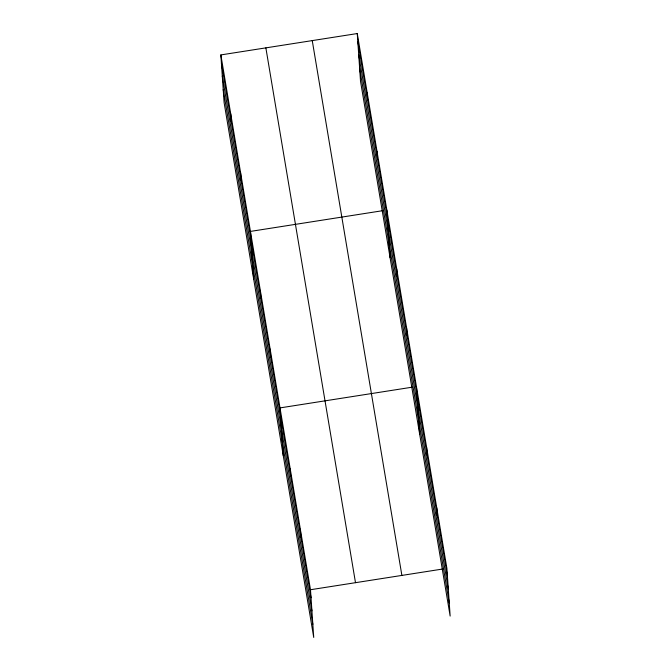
<?xml version="1.0" encoding="UTF-8"?>
<svg xmlns="http://www.w3.org/2000/svg" width="671" height="671" viewBox="0 0 671 671"><rect width="100%" height="100%" fill="white"/><g stroke="black" fill="none" stroke-linecap="round" stroke-linejoin="round"><path stroke-width="1.01" d="M220.851 54.921L310.48 589.734L313.734 637.45L224.106 102.629L220.851 54.921L357.266 33.55L446.894 568.371L450.149 616.079L360.52 81.266L357.266 33.55M382.747 210.677L250.434 231.411L253.68 279.119M412.329 387.167L280.008 407.901L283.263 455.609M310.48 589.734L442.801 569.008M357.819 41.61L447.44 576.431M358.708 54.695L448.337 589.515M359.622 68.182L449.251 602.994M312.25 40.604L401.879 575.416M265.867 47.867L355.496 582.688M221.405 62.982L311.034 597.802M222.294 76.066L311.923 610.887M223.217 89.545L312.845 624.365M436.737 507.754L437.282 515.814M426.58 447.138L427.125 455.206M416.423 386.53L419.677 434.238M406.559 327.7L407.112 335.76M396.704 268.87L397.249 276.93M386.84 210.04L390.094 257.756M376.985 151.21L377.53 159.27M367.121 92.38L367.674 100.44M300.323 529.125L300.876 537.186M290.166 468.509L290.719 476.578M270.153 349.071L270.698 357.131M260.289 290.241L260.843 298.301M240.57 172.581L241.124 180.642M230.715 113.751L231.26 121.812"/></g></svg>
